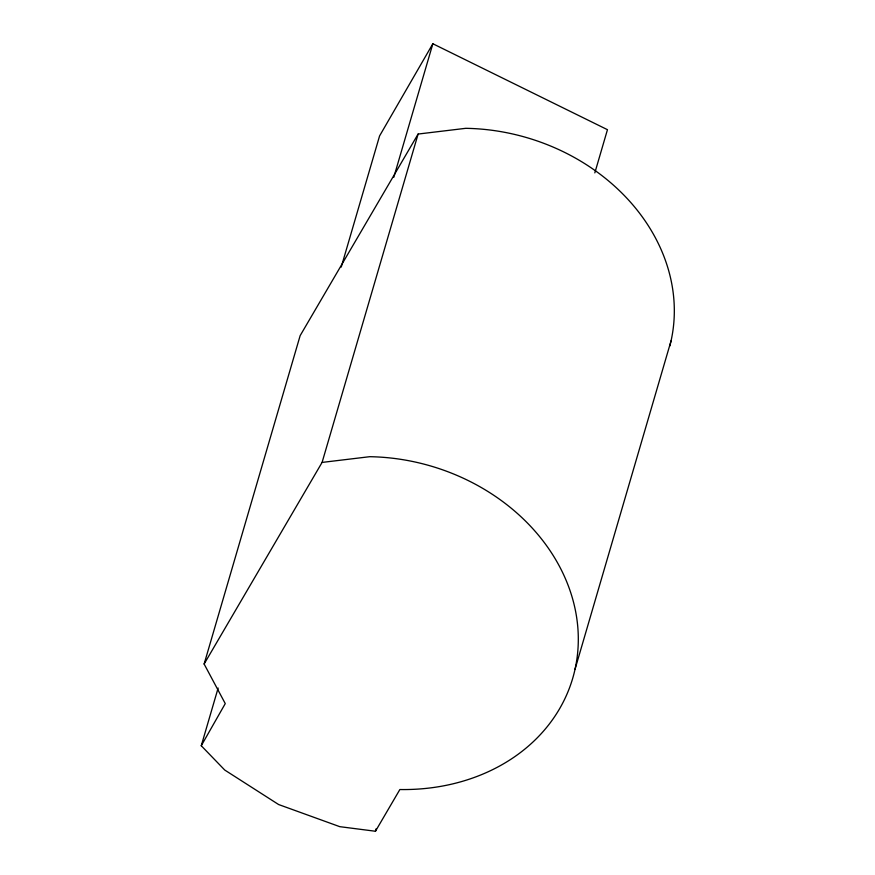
<?xml version="1.0" encoding="UTF-8"?>
<svg xmlns="http://www.w3.org/2000/svg" width="875" height="875" viewBox="0 0 875 875"><rect width="100%" height="100%" fill="white"/><g stroke="black" fill="none" stroke-linecap="round" stroke-linejoin="round"><path stroke-width="1.31" d="M204.127 664.016L322.088 462.416L369.731 456.695A195.847 163.691 16.3 0 1 577.719 626.259A195.847 163.691 16.3 0 1 399.864 789.534L375.452 831.25L339.773 826.667L278.633 804.541L224.744 770.044L201.261 745.741L225.258 703.598L204.127 664.016L300.147 335.65L418.108 134.05L465.752 128.319A195.847 163.691 16.3 0 1 669.812 346.019M201.261 745.741L218.137 688.045M341.239 267.061L379.586 135.92L432.852 43.75L607.458 129.686L594.825 172.889M393.805 177.275L432.852 43.75M322.088 462.416L418.108 134.05M375.452 831.25L376.217 828.625M575.039 669.222L671.059 340.856"/></g></svg>
